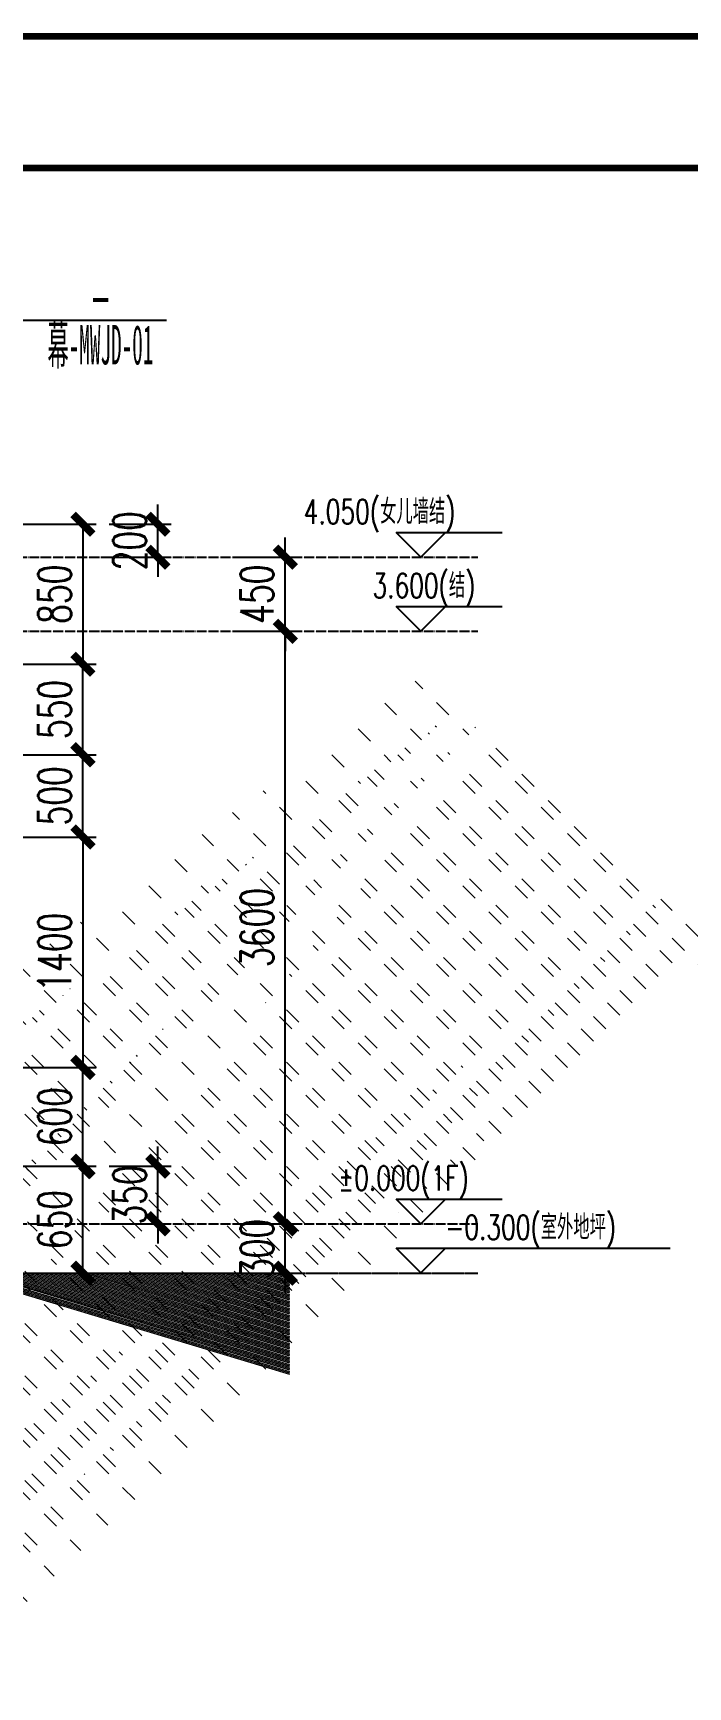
# Model space of a CAD drawing. Extents: x -202236 to 1002404, y -663931 to 1550022.
# Drawn here: x -116937 to -112959, y -333873 to -323824 of the extents above; entities that cross this region are included whole.
import ezdxf
from ezdxf.enums import TextEntityAlignment as Align

# ---------------------------------------------------------------- set-up
doc = ezdxf.new("R2010")
doc.units = 0
doc.linetypes.add('DOTE', pattern=[2.4200000000000004, 2, -0.2, 0.02, -0.2])
for name, color, linetype in [('0-cxFrame', 155, 'Continuous'), ('3索引', 3, 'Continuous'), ('A-AXIS-D', 1, 'Continuous'), ('A-AXIS-DOTE', 14, 'DOTE'), ('A-AXIS-ELEV', 4, 'Continuous'), ('A-SFCE', 30, 'Continuous'), ('DIM', 173, 'Continuous'), ('TEXT', 7, 'Continuous')]:
    doc.layers.add(name, color=color, linetype=linetype)
doc.layers.add('0-cxText', color=131, linetype='Continuous', lineweight=25)
doc.layers.add('A-WALL-HATCH', color=8, linetype='Continuous', lineweight=13)
doc.styles.add('cx_tuming', font='simhei.ttf')
doc.styles.add('cx_tuqian1', font='')
doc.styles.add('DHTEXT-1', font='ROMANS.shx', dxfattribs={"width": 0.7, "bigfont": 'CHINESE.shx'})
doc.styles.add('中南符号', font='simhei.ttf')
doc.styles.add('黑体', font='simhei.ttf', dxfattribs={"height": 12})
doc.styles.get('cx_tuqian1').set_extended_font_data('SimSun')
doc.dimstyles.new('ZN80', dxfattribs={"dimscale": 80, "dimtxt": 2.5, "dimasz": 1.5, "dimexe": 1, "dimexo": 2, "dimgap": 0.9, "dimtad": 1, "dimdec": 0, "dimdsep": 46, "dimtxsty": 'DHTEXT-1', "dimblk": 'ARCHTICK', "dimcen": 2.5, "dimclrd": 173, "dimclre": 173, "dimclrt": 7, "dimazin": 2, "dimtfac": 0.4, "dimtdec": 0, "dimtix": 1, "dimtmove": 2, "dimatfit": 3, "dimfxl": 0, "dimtolj": 1, "dimtzin": 0, "dimarcsym": 0})

# ---------------------------------------------------------------- blocks, each defined once
blk = doc.blocks.new('TK22.A2 L(Dragon)')
at = {"layer": '0-cxFrame', "color": 7, "const_width": 0.5}
blk.add_lwpolyline([(0, 0), (-594, 0), (-594, 420), (0, 420)], close=True, dxfattribs=at)
at = {"layer": '0-cxFrame', "const_width": 0.5}
blk.add_lwpolyline([(-80, 10), (-574, 10), (-574, 410), (-80, 410)], close=True, dxfattribs=at)
at = {"style": '黑体', "flags": 4}
blk.add_attdef('图幅', text='', height=3.3, dxfattribs=at).set_placement((-40, 3), align=Align.RIGHT)
at = {"layer": '0-cxText', "flags": 4}
for tag, height, style, p in [('建设单位', 3.5, 'cx_tuming', (-45, 240)), ('项目名称', 3.5, 'cx_tuming', (-45, 210)), ('子项名称', 3.5, 'cx_tuming', (-45, 180)), ('工程编号', 3.3, 'cx_tuqian1', (-35, 165)), ('图名1', 3.5, 'cx_tuming', (-45, 87)), ('图名2', 3.5, 'cx_tuming', (-45, 79)), ('图名3', 3.5, 'cx_tuming', (-45, 71)), ('出图日期', 3.3, 'cx_tuqian1', (-39, 60)), ('专业', 3.3, 'cx_tuqian1', (-55, 52)), ('图号', 3.3, 'cx_tuqian1', (-55, 44)), ('版次', 3.3, 'cx_tuqian1', (-20, 44))]:
    blk.add_attdef(tag, text='', height=height, dxfattribs=dict(at, style=style)).set_placement(p, align=Align.MIDDLE)
at = {"layer": 'Defpoints', "color": 6, "flags": 4}
for tag, height, style, p in [('tufu', 3.3, '黑体', (-12, 12)), ('dwfname', 4, 'cx_tuqian1', (-80, 3))]:
    blk.add_attdef(tag, text='', height=height, dxfattribs=dict(at, style=style)).set_placement(p, align=Align.RIGHT)
blk = doc.blocks.new('_ArchTick')
at = {"color": 0, "linetype": 'ByBlock', "const_width": 0.4}
blk.add_lwpolyline([(-0.5, -0.5), (0.5, 0.5)], dxfattribs=at)
blk = doc.blocks.new('*D222')
at = {"layer": 'Defpoints', "color": 0, "ltscale": 800, "transparency": 16777216}
for p in [(-115840.439684132, -327008.6451191037), (-115404.6063482544, -327008.6451191037), (-115840.439684132, -327458.6451191037)]:
    blk.add_point(p, dxfattribs=at)
at = {"layer": 'DIM', "color": 173, "linetype": 'ByBlock', "lineweight": -2, "ltscale": 800, "transparency": 16777216}
for p, q in [((-115404.6063482544, -327008.6451191037), (-115404.6063482544, -326888.6451191037)), ((-115680.439684132, -327008.6451191037), (-115324.6063482544, -327008.6451191037)), ((-115404.6063482544, -327458.6451191037), (-115404.6063482544, -327008.6451191037)), ((-115680.439684132, -327458.6451191037), (-115324.6063482544, -327458.6451191037)), ((-115404.6063482544, -327458.6451191037), (-115404.6063482544, -327578.6451191037))]:
    blk.add_line(p, q, dxfattribs=at)
at = {"layer": 'DIM', "color": 173, "lineweight": -2, "ltscale": 800, "transparency": 16777216, "xscale": 120, "yscale": 120, "zscale": 120}
for p, rotation in [((-115404.6063482544, -327008.6451191037), 270), ((-115404.6063482544, -327458.6451191037), 90)]:
    blk.add_blockref('_ArchTick', p, dxfattribs=dict(at, rotation=rotation))
at = {"layer": 'DIM', "color": 7, "ltscale": 800, "transparency": 16777216, "insert": (-115576.6063482545, -327233.6451191037), "char_height": 200, "attachment_point": 5, "rotation": 90, "style": 'DHTEXT-1'}
blk.add_mtext('\\A1;450', dxfattribs=at)
blk = doc.blocks.new('*D223')
at = {"layer": 'Defpoints', "color": 0, "ltscale": 800, "transparency": 16777216}
for p in [(-115840.439684132, -327458.6451191037), (-115404.6063482545, -327458.6451191037), (-115840.439684132, -331058.6451191037)]:
    blk.add_point(p, dxfattribs=at)
at = {"layer": 'DIM', "color": 173, "linetype": 'ByBlock', "lineweight": -2, "ltscale": 800, "transparency": 16777216}
for p, q in [((-115680.439684132, -327458.6451191037), (-115324.6063482545, -327458.6451191037)), ((-115404.6063482545, -331058.6451191037), (-115404.6063482545, -327458.6451191037)), ((-115680.439684132, -331058.6451191037), (-115324.6063482545, -331058.6451191037))]:
    blk.add_line(p, q, dxfattribs=at)
at = {"layer": 'DIM', "color": 173, "lineweight": -2, "ltscale": 800, "transparency": 16777216, "xscale": 120, "yscale": 120, "zscale": 120}
for p, rotation in [((-115404.6063482545, -327458.6451191037), 90), ((-115404.6063482545, -331058.6451191037), 270)]:
    blk.add_blockref('_ArchTick', p, dxfattribs=dict(at, rotation=rotation))
at = {"layer": 'DIM', "color": 7, "ltscale": 800, "transparency": 16777216, "insert": (-115576.6063482545, -329258.6451191037), "char_height": 200, "attachment_point": 5, "rotation": 90, "style": 'DHTEXT-1'}
blk.add_mtext('\\A1;3600', dxfattribs=at)
blk = doc.blocks.new('*D224')
at = {"layer": 'Defpoints', "color": 0, "ltscale": 800, "transparency": 16777216}
for p in [(-115840.439684132, -331058.6451191037), (-115404.6063482545, -331058.6451191037), (-115840.439684132, -331358.6451191037)]:
    blk.add_point(p, dxfattribs=at)
at = {"layer": 'DIM', "color": 173, "linetype": 'ByBlock', "lineweight": -2, "ltscale": 800, "transparency": 16777216}
for p, q in [((-115404.6063482545, -331058.6451191037), (-115404.6063482545, -330938.6451191037)), ((-115680.439684132, -331058.6451191037), (-115324.6063482545, -331058.6451191037)), ((-115404.6063482545, -331358.6451191037), (-115404.6063482545, -331058.6451191037)), ((-115680.439684132, -331358.6451191037), (-115324.6063482545, -331358.6451191037)), ((-115404.6063482545, -331358.6451191037), (-115404.6063482545, -331478.6451191037))]:
    blk.add_line(p, q, dxfattribs=at)
at = {"layer": 'DIM', "color": 173, "lineweight": -2, "ltscale": 800, "transparency": 16777216, "xscale": 120, "yscale": 120, "zscale": 120}
for p, rotation in [((-115404.6063482545, -331058.6451191037), 270), ((-115404.6063482545, -331358.6451191037), 90)]:
    blk.add_blockref('_ArchTick', p, dxfattribs=dict(at, rotation=rotation))
at = {"layer": 'DIM', "color": 7, "ltscale": 800, "transparency": 16777216, "insert": (-115576.6063482545, -331208.6451191037), "char_height": 200, "attachment_point": 5, "rotation": 90, "style": 'DHTEXT-1'}
blk.add_mtext('\\A1;300', dxfattribs=at)
blk = doc.blocks.new('20250913160636')
at = {"layer": 'A-WALL-HATCH'}
h = blk.add_hatch(dxfattribs=at)
h.set_pattern_fill('夯实土壤', color=256, scale=40)
h.set_pattern_definition([(45, (-40599805990.577, -3386006200), (-158.9576044107359, 158.9576044107359), []), (45, (-40599805906.577, -3386006200), (-158.9576044107359, 158.9576044107359), []), (45, (-40599805822.577, -3386006200), (-158.9576044107359, 158.9576044107359), []), (135, (-40599805990.577, -3386006200), (-158.9576044107359, -158.9576044107359), [106, -118.8]), (135, (-40599805948.577, -3386006158), (-158.9576044107359, -158.9576044107359), [106, -118.8]), (135, (-40599805906.577, -3386006116), (-158.9576044107359, -158.9576044107359), [106, -118.8])])
h.paths.add_polyline_path([(201.2254104656167, -5145.000000362517), (3985.498786931392, -5145.000000362517), (3985.498786931857, -5590.000000000466), (201.2254104660824, -5590.000000000466)])
h.paths.add_polyline_path([(-1911.225410461426, -4970.000000000466), (-98.77458953950554, -4970.000000000466), (-98.77458953950554, -5590.000000000466), (-1911.225410461426, -5590.000000000466)])
h.paths.add_polyline_path([(4598.774589538574, -5590.000000000466), (4598.774589549284, -5145.000000247383), (3985.498786930926, -5145.000000247383), (3985.498786931857, -5590.000000000466)])
h.paths.add_polyline_path([(6960.000007628463, -5590.000000000466), (6960.000007628463, -4970.000000000698), (4898.774589538574, -4970.000000000466), (4898.774589538574, -5590.000000000466)])
at = {"layer": 'A-SFCE'}
blk.add_line((4900, -4969.999999523629), (6960.000007628463, -4969.999999523629), dxfattribs=at)
blk = doc.blocks.new('*D442')
at = {"layer": 'Defpoints', "color": 0, "ltscale": 800, "transparency": 16777216}
for p in [(-117334.600296114, -328208.6451192743), (-116634.1142836682, -328208.6451192743), (-117334.6002992917, -328708.6451195757)]:
    blk.add_point(p, dxfattribs=at)
at = {"layer": 'DIM', "color": 173, "linetype": 'ByBlock', "lineweight": -2, "ltscale": 800, "transparency": 16777216}
for p, q in [((-116634.1142836682, -328208.6451192743), (-116634.1142836682, -328088.6451192743)), ((-117174.600296114, -328208.6451192743), (-116554.1142836682, -328208.6451192743)), ((-116634.1142836682, -328708.6451195757), (-116634.1142836682, -328208.6451192743)), ((-117174.6002992917, -328708.6451195757), (-116554.1142836682, -328708.6451195757)), ((-116634.1142836682, -328708.6451195757), (-116634.1142836682, -328828.6451195757))]:
    blk.add_line(p, q, dxfattribs=at)
at = {"layer": 'DIM', "color": 173, "lineweight": -2, "ltscale": 800, "transparency": 16777216, "xscale": 120, "yscale": 120, "zscale": 120}
for p, rotation in [((-116634.1142836682, -328208.6451192743), 270), ((-116634.1142836682, -328708.6451195757), 90)]:
    blk.add_blockref('_ArchTick', p, dxfattribs=dict(at, rotation=rotation))
at = {"layer": 'DIM', "color": 7, "ltscale": 800, "transparency": 16777216, "insert": (-116806.1142836682, -328458.6451194249), "char_height": 200, "attachment_point": 5, "rotation": 90, "style": 'DHTEXT-1'}
blk.add_mtext('\\A1;500', dxfattribs=at)
blk = doc.blocks.new('*D443')
at = {"layer": 'Defpoints', "color": 0, "ltscale": 800, "transparency": 16777216}
for p in [(-117334.600296114, -326808.6451194204), (-117334.600296114, -327658.6451189435), (-116634.1142836681, -327658.6451189435)]:
    blk.add_point(p, dxfattribs=at)
at = {"layer": 'DIM', "color": 173, "linetype": 'ByBlock', "lineweight": -2, "ltscale": 800, "transparency": 16777216}
for p, q in [((-117174.600296114, -326808.6451194204), (-116554.1142836681, -326808.6451194204)), ((-116634.1142836681, -326808.6451194204), (-116634.1142836681, -327658.6451189435)), ((-117174.600296114, -327658.6451189435), (-116554.1142836681, -327658.6451189435))]:
    blk.add_line(p, q, dxfattribs=at)
at = {"layer": 'DIM', "color": 173, "lineweight": -2, "ltscale": 800, "transparency": 16777216, "xscale": 120, "yscale": 120, "zscale": 120}
for p, rotation in [((-116634.1142836681, -326808.6451194204), 90), ((-116634.1142836681, -327658.6451189435), 270)]:
    blk.add_blockref('_ArchTick', p, dxfattribs=dict(at, rotation=rotation))
at = {"layer": 'DIM', "color": 7, "ltscale": 800, "transparency": 16777216, "insert": (-116806.1142836682, -327233.6451191819), "char_height": 200, "attachment_point": 5, "rotation": 90, "style": 'DHTEXT-1'}
blk.add_mtext('\\A1;850', dxfattribs=at)
blk = doc.blocks.new('*D444')
at = {"layer": 'Defpoints', "color": 0, "ltscale": 800, "transparency": 16777216}
for p in [(-117334.6002992917, -328708.6451195757), (-117334.6002992917, -330108.6451195757), (-116634.1142836682, -330108.6451195757)]:
    blk.add_point(p, dxfattribs=at)
at = {"layer": 'DIM', "color": 173, "linetype": 'ByBlock', "lineweight": -2, "ltscale": 800, "transparency": 16777216}
for p, q in [((-117174.6002992917, -328708.6451195757), (-116554.1142836682, -328708.6451195757)), ((-116634.1142836682, -328708.6451195757), (-116634.1142836682, -330108.6451195757)), ((-117174.6002992917, -330108.6451195757), (-116554.1142836682, -330108.6451195757))]:
    blk.add_line(p, q, dxfattribs=at)
at = {"layer": 'DIM', "color": 173, "lineweight": -2, "ltscale": 800, "transparency": 16777216, "xscale": 120, "yscale": 120, "zscale": 120}
for p, rotation in [((-116634.1142836682, -328708.6451195757), 90), ((-116634.1142836682, -330108.6451195757), 270)]:
    blk.add_blockref('_ArchTick', p, dxfattribs=dict(at, rotation=rotation))
at = {"layer": 'DIM', "color": 7, "ltscale": 800, "transparency": 16777216, "insert": (-116806.1142836683, -329408.6451195757), "char_height": 200, "attachment_point": 5, "rotation": 90, "style": 'DHTEXT-1'}
blk.add_mtext('\\A1;1400', dxfattribs=at)
blk = doc.blocks.new('*D445')
at = {"layer": 'Defpoints', "color": 0, "ltscale": 800, "transparency": 16777216}
for p in [(-117334.600296114, -330708.6451193932), (-116634.1142836683, -330708.6451193932), (-117334.600296114, -331358.6451194204)]:
    blk.add_point(p, dxfattribs=at)
at = {"layer": 'DIM', "color": 173, "linetype": 'ByBlock', "lineweight": -2, "ltscale": 800, "transparency": 16777216}
for p, q in [((-117174.600296114, -330708.6451193932), (-116554.1142836683, -330708.6451193932)), ((-116634.1142836683, -331358.6451194204), (-116634.1142836683, -330708.6451193932)), ((-117174.600296114, -331358.6451194204), (-116554.1142836683, -331358.6451194204))]:
    blk.add_line(p, q, dxfattribs=at)
at = {"layer": 'DIM', "color": 173, "lineweight": -2, "ltscale": 800, "transparency": 16777216, "xscale": 120, "yscale": 120, "zscale": 120}
for p, rotation in [((-116634.1142836683, -330708.6451193932), 90), ((-116634.1142836683, -331358.6451194204), 270)]:
    blk.add_blockref('_ArchTick', p, dxfattribs=dict(at, rotation=rotation))
at = {"layer": 'DIM', "color": 7, "ltscale": 800, "transparency": 16777216, "insert": (-116806.1142836683, -331033.6451194067), "char_height": 200, "attachment_point": 5, "rotation": 90, "style": 'DHTEXT-1'}
blk.add_mtext('\\A1;650', dxfattribs=at)
blk = doc.blocks.new('*D446')
at = {"layer": 'Defpoints', "color": 0, "ltscale": 800, "transparency": 16777216}
for p in [(-117334.600296114, -327658.6451189435), (-116634.1142836681, -327658.6451189435), (-117334.600296114, -328208.6451192743)]:
    blk.add_point(p, dxfattribs=at)
at = {"layer": 'DIM', "color": 173, "linetype": 'ByBlock', "lineweight": -2, "ltscale": 800, "transparency": 16777216}
for p, q in [((-117174.600296114, -327658.6451189435), (-116554.1142836681, -327658.6451189435)), ((-116634.1142836681, -328208.6451192743), (-116634.1142836681, -327658.6451189435)), ((-117174.600296114, -328208.6451192743), (-116554.1142836681, -328208.6451192743))]:
    blk.add_line(p, q, dxfattribs=at)
at = {"layer": 'DIM', "color": 173, "lineweight": -2, "ltscale": 800, "transparency": 16777216, "xscale": 120, "yscale": 120, "zscale": 120}
for p, rotation in [((-116634.1142836681, -327658.6451189435), 90), ((-116634.1142836681, -328208.6451192743), 270)]:
    blk.add_blockref('_ArchTick', p, dxfattribs=dict(at, rotation=rotation))
at = {"layer": 'DIM', "color": 7, "ltscale": 800, "transparency": 16777216, "insert": (-116806.1142836682, -327933.6451191088), "char_height": 200, "attachment_point": 5, "rotation": 90, "style": 'DHTEXT-1'}
blk.add_mtext('\\A1;550', dxfattribs=at)
blk = doc.blocks.new('*D447')
at = {"layer": 'Defpoints', "color": 0, "ltscale": 800, "transparency": 16777216}
for p in [(-117334.6002992917, -330108.6451195757), (-116634.1142836683, -330108.6451195757), (-117334.600296114, -330708.6451193932)]:
    blk.add_point(p, dxfattribs=at)
at = {"layer": 'DIM', "color": 173, "linetype": 'ByBlock', "lineweight": -2, "ltscale": 800, "transparency": 16777216}
for p, q in [((-117174.6002992917, -330108.6451195757), (-116554.1142836683, -330108.6451195757)), ((-116634.1142836683, -330708.6451193932), (-116634.1142836683, -330108.6451195757)), ((-117174.600296114, -330708.6451193932), (-116554.1142836683, -330708.6451193932))]:
    blk.add_line(p, q, dxfattribs=at)
at = {"layer": 'DIM', "color": 173, "lineweight": -2, "ltscale": 800, "transparency": 16777216, "xscale": 120, "yscale": 120, "zscale": 120}
for p, rotation in [((-116634.1142836683, -330108.6451195757), 90), ((-116634.1142836683, -330708.6451193932), 270)]:
    blk.add_blockref('_ArchTick', p, dxfattribs=dict(at, rotation=rotation))
at = {"layer": 'DIM', "color": 7, "ltscale": 800, "transparency": 16777216, "insert": (-116806.1142836683, -330408.6451194844), "char_height": 200, "attachment_point": 5, "rotation": 90, "style": 'DHTEXT-1'}
blk.add_mtext('\\A1;600', dxfattribs=at)
blk = doc.blocks.new('*D448')
at = {"layer": 'Defpoints', "color": 0, "ltscale": 800, "transparency": 16777216}
for p in [(-116634.1142836679, -326808.6451194205), (-116178.6523342777, -326808.6451194205), (-116634.1142836679, -327008.6451194204)]:
    blk.add_point(p, dxfattribs=at)
at = {"layer": 'DIM', "color": 173, "linetype": 'ByBlock', "lineweight": -2, "ltscale": 800, "transparency": 16777216}
for p, q in [((-116178.6523342777, -326808.6451194205), (-116178.6523342777, -326688.6451194205)), ((-116474.1142836679, -326808.6451194205), (-116098.6523342777, -326808.6451194205)), ((-116178.6523342777, -327008.6451194204), (-116178.6523342777, -326808.6451194205)), ((-116474.1142836679, -327008.6451194204), (-116098.6523342777, -327008.6451194204)), ((-116178.6523342777, -327008.6451194204), (-116178.6523342777, -327128.6451194204))]:
    blk.add_line(p, q, dxfattribs=at)
at = {"layer": 'DIM', "color": 173, "lineweight": -2, "ltscale": 800, "transparency": 16777216, "xscale": 120, "yscale": 120, "zscale": 120}
for p, rotation in [((-116178.6523342777, -326808.6451194205), 270), ((-116178.6523342777, -327008.6451194204), 90)]:
    blk.add_blockref('_ArchTick', p, dxfattribs=dict(at, rotation=rotation))
at = {"layer": 'DIM', "color": 7, "ltscale": 800, "transparency": 16777216, "insert": (-116350.6523342778, -326908.6451194204), "char_height": 200, "attachment_point": 5, "rotation": 90, "style": 'DHTEXT-1'}
blk.add_mtext('\\A1;200', dxfattribs=at)
blk = doc.blocks.new('*D449')
at = {"layer": 'Defpoints', "color": 0, "ltscale": 800, "transparency": 16777216}
for p in [(-116634.114283668, -330708.6451193934), (-116178.6523342777, -330708.6451193934), (-116634.114283668, -331058.645119041)]:
    blk.add_point(p, dxfattribs=at)
at = {"layer": 'DIM', "color": 173, "linetype": 'ByBlock', "lineweight": -2, "ltscale": 800, "transparency": 16777216}
for p, q in [((-116178.6523342777, -330708.6451193934), (-116178.6523342777, -330588.6451193934)), ((-116474.114283668, -330708.6451193934), (-116098.6523342777, -330708.6451193934)), ((-116178.6523342777, -331058.645119041), (-116178.6523342777, -330708.6451193934)), ((-116474.114283668, -331058.645119041), (-116098.6523342777, -331058.645119041)), ((-116178.6523342777, -331058.645119041), (-116178.6523342777, -331178.645119041))]:
    blk.add_line(p, q, dxfattribs=at)
at = {"layer": 'DIM', "color": 173, "lineweight": -2, "ltscale": 800, "transparency": 16777216, "xscale": 120, "yscale": 120, "zscale": 120}
for p, rotation in [((-116178.6523342777, -330708.6451193934), 270), ((-116178.6523342777, -331058.645119041), 90)]:
    blk.add_blockref('_ArchTick', p, dxfattribs=dict(at, rotation=rotation))
at = {"layer": 'DIM', "color": 7, "ltscale": 800, "transparency": 16777216, "insert": (-116350.6523342778, -330883.6451192171), "char_height": 200, "attachment_point": 5, "rotation": 90, "style": 'DHTEXT-1'}
blk.add_mtext('\\A1;350', dxfattribs=at)
blk = doc.blocks.new('中南-指向索引')
blk.add_wipeout([(-2.2737367544323206e-13, 5), (-0.5226423163369418, 4.972609476840262), (-1.0395584540904113, 4.890738003668957), (-1.5450849718765765, 4.755282581472784), (-2.0336832153818705, 4.567727288213064), (-2.5000000000002274, 4.330127018920393), (-2.9389262614633935, 4.045084971876349), (-3.3456530317928355, 3.7157241273871477), (-3.7157241273828276, 3.345653031792608), (-4.045084971876576, 2.938926261463166), (-4.33012701892062, 2.5), (-4.567727288213291, 2.033683215381643), (-4.755282581473011, 1.5450849718763493), (-4.890738003669184, 1.0395584540901837), (-4.972609476840489, 0.5226423163367144), (-5.000000000000227, 0), (-4.972609476840489, -0.5226423163367144), (-4.890738003669184, -1.0395584540901837), (-4.755282581473011, -1.5450849718763493), (-4.567727288213291, -2.033683215381643), (-4.33012701892062, -2.5), (-4.045084971876576, -2.938926261463166), (-3.7157241273828276, -3.345653031792608), (-3.3456530317928355, -3.7157241273871477), (-2.9389262614633935, -4.045084971876349), (-2.5000000000002274, -4.330127018920393), (-2.0336832153818705, -4.567727288213064), (-1.5450849718765765, -4.755282581472784), (-1.0395584540904113, -4.890738003668957), (-0.5226423163369418, -4.972609476840262), (-2.2737367544323206e-13, -5), (0.5226423163364871, -4.972609476840262), (1.0395584540899565, -4.890738003668957), (1.5450849718761217, -4.755282581472784), (2.0336832153814157, -4.567727288213064), (2.4999999999997726, -4.330127018920393), (2.938926261462939, -4.045084971876349), (3.3456530317923807, -3.7157241273871477), (3.7157241273869204, -3.345653031792608), (4.045084971876121, -2.938926261463166), (4.330127018924713, -2.5), (4.567727288212836, -2.033683215381643), (4.755282581477103, -1.5450849718763493), (4.890738003668729, -1.0395584540901837), (4.972609476840034, -0.5226423163367144), (4.999999999999773, 0), (4.972609476840034, 0.5226423163367144), (4.890738003668729, 1.0395584540901837), (4.755282581477103, 1.5450849718763493), (4.567727288212836, 2.033683215381643), (4.330127018924713, 2.5), (4.045084971876121, 2.938926261463166), (3.7157241273869204, 3.345653031792608), (3.3456530317923807, 3.7157241273871477), (2.938926261462939, 4.045084971876349), (2.4999999999997726, 4.330127018920393), (2.0336832153814157, 4.567727288213064), (1.5450849718761217, 4.755282581472784), (1.0395584540899565, 4.890738003668957), (0.5226423163364871, 4.972609476840262)])
at = {"color": 0, "style": '中南符号', "flags": 8}
blk.add_attdef('编号', text='', height=3, dxfattribs=at).set_placement((-2.273736754432321e-13, 0.3652025238493479), align=Align.CENTER)
at = {"color": 0, "style": '中南符号', "width": 0.9322850819665117, "flags": 8}
blk.add_attdef('图号', text='', height=3, dxfattribs=at).set_placement((-4.036986316678167, -3.372834433996559), (4.007900682763193, -3.372834433996559), align=Align.FIT)
blk.add_wipeout([(8.439461951982139, 5), (7.916819635645425, 4.972609476840262), (7.399903497891955, 4.890738003668957), (6.89437698010579, 4.755282581472784), (6.405778736600496, 4.567727288213064), (5.939461951982139, 4.330127018920393), (5.500535690518973, 4.045084971876349), (5.093808920189531, 3.7157241273871477), (4.723737824599539, 3.345653031792608), (4.394376980105791, 2.938926261463166), (4.109334933061747, 2.5), (3.8717346637690753, 2.033683215381643), (3.684179370509355, 1.5450849718763493), (3.5487239483131825, 1.0395584540901837), (3.466852475141877, 0.5226423163367144), (3.439461951982139, 0), (3.466852475141877, -0.5226423163367144), (3.5487239483131825, -1.0395584540901837), (3.684179370509355, -1.5450849718763493), (3.8717346637690753, -2.033683215381643), (4.109334933061747, -2.5), (4.394376980105791, -2.938926261463166), (4.723737824599539, -3.345653031792608), (5.093808920189531, -3.7157241273871477), (5.500535690518973, -4.045084971876349), (5.939461951982139, -4.330127018920393), (6.405778736600496, -4.567727288213064), (6.89437698010579, -4.755282581472784), (7.399903497891955, -4.890738003668957), (7.916819635645425, -4.972609476840262), (8.439461951982139, -5), (8.962104268318853, -4.972609476840262), (9.479020406072323, -4.890738003668957), (9.984546923858488, -4.755282581472784), (10.473145167363782, -4.567727288213064), (10.939461951982139, -4.330127018920393), (11.378388213445305, -4.045084971876349), (11.785114983774747, -3.7157241273871477), (12.155186079369287, -3.345653031792608), (12.484546923858488, -2.938926261463166), (12.76958897090708, -2.5), (13.007189240195203, -2.033683215381643), (13.19474453345947, -1.5450849718763493), (13.330199955651096, -1.0395584540901837), (13.4120714288224, -0.5226423163367144), (13.439461951982139, 0), (13.4120714288224, 0.5226423163367144), (13.330199955651096, 1.0395584540901837), (13.19474453345947, 1.5450849718763493), (13.007189240195203, 2.033683215381643), (12.76958897090708, 2.5), (12.484546923858488, 2.938926261463166), (12.155186079369287, 3.345653031792608), (11.785114983774747, 3.7157241273871477), (11.378388213445305, 4.045084971876349), (10.939461951982139, 4.330127018920393), (10.473145167363782, 4.567727288213064), (9.984546923858488, 4.755282581472784), (9.479020406072323, 4.890738003668957), (8.962104268318853, 4.972609476840262)]).dxf.layer = '3索引'
blk.add_line((-5.000000000000227, 0), (4.999999999999773, 0))

msp = doc.modelspace()

# ---------------------------------------------------------------- linework, layer by layer
at = {"layer": 'A-AXIS-DOTE', "ltscale": 30}
for p, q in [((-124582.4784376825, -327008.6451191036), (-114235.7542326654, -327008.6451191036)), ((-124582.4784376825, -327458.6451191036), (-114235.7542326654, -327458.6451191036)), ((-124582.4784376825, -331058.6451191036), (-114235.7542326654, -331058.6451191036))]:
    msp.add_line(p, q, dxfattribs=at)
at = {"layer": 'A-AXIS-DOTE'}
msp.add_line((-124582.4784376825, -331358.6451191036), (-114235.7542326654, -331358.6451191036), dxfattribs=at)
at = {"layer": 'A-AXIS-ELEV'}
for p, q in [((-114580.439684132, -327008.6451195804), (-114730.439684132, -326858.6451195804)), ((-114730.439684132, -326858.6451195804), (-114086.6578008922, -326858.6451195804)), ((-114580.439684132, -327008.6451195804), (-114430.439684132, -326858.6451195804)), ((-114580.439684132, -327458.6451195804), (-114730.439684132, -327308.6451195804)), ((-114730.439684132, -327308.6451195804), (-114086.6578008922, -327308.6451195804)), ((-114580.439684132, -327458.6451195804), (-114430.439684132, -327308.6451195804)), ((-114580.439684132, -331058.6451191036), (-114730.439684132, -330908.6451191036)), ((-114730.439684132, -330908.6451191036), (-114086.6578008922, -330908.6451191036)), ((-114580.439684132, -331058.6451191036), (-114430.439684132, -330908.6451191036)), ((-114580.5836126598, -331356.704780492), (-114730.5836126598, -331206.704780492)), ((-114730.5836126598, -331206.704780492), (-113067.1638891491, -331206.704780492)), ((-114580.5836126598, -331356.704780492), (-114430.5836126598, -331206.704780492))]:
    msp.add_line(p, q, dxfattribs=at)

# ---------------------------------------------------------------- block references
at = {"layer": '0-cxFrame', "xscale": 80, "yscale": 80, "zscale": 80}
msp.add_blockref('TK22.A2 L(Dragon)', (-85269.39898722185, -357444.0670604352), dxfattribs=at)

# ---------------------------------------------------------------- dimensions: what is measured, and where the dimension line sits
at = {"layer": 'DIM', "ltscale": 800}
for p1, p2, distance, picture, middle in [((-115840.439684132, -327458.6451191036), (-115840.439684132, -327008.6451191036), -435.8333358775999, '*D222', (-115576.6063482545, -327233.6451191037)), ((-115840.439684132, -331058.6451191036), (-115840.439684132, -327458.6451191036), -435.83333587749803, '*D223', (-115576.6063482545, -329258.6451191037)), ((-115840.439684132, -331358.6451191036), (-115840.439684132, -331058.6451191036), -435.83333587749803, '*D224', (-115576.6063482545, -331208.6451191037))]:
    dim = msp.add_aligned_dim(p1=p1, p2=p2, distance=distance, dimstyle='ZN80', dxfattribs=at)
    dim.commit()
    dim.dimension.update_dxf_attribs({"geometry": picture, "text_midpoint": middle})

# ---------------------------------------------------------------- next in the draw order: block references
at = {"layer": 'A-AXIS-D', "ltscale": 800}
msp.add_blockref('20250913160636', (-122339.2347881653, -326388.6451191031), dxfattribs=at)

# ---------------------------------------------------------------- next in the draw order: linework, layer by layer
at = {"layer": '3索引'}
msp.add_lwpolyline([(-117239.3981414286, -326051.9063617475), (-117112.3282308877, -325567.6683694292), (-116526.6285289507, -325567.6683694292)], dxfattribs=at)

# ---------------------------------------------------------------- next in the draw order: texts
at = {"layer": 'TEXT', "ltscale": 800, "style": 'DHTEXT-1', "width": 0.7}
for s, p in [('4.050(女儿墙结)', (-115292.5775377343, -326806.1451195804)), ('3.600(结)', (-114874.9814851027, -327256.1451195804)), ('%%P0.000(1F)', (-115084.0744675589, -330856.1451191036)), ('-0.300(室外地坪)', (-114432.9586259912, -331154.204780492))]:
    msp.add_text(s, height=148.75, dxfattribs=at).set_placement(p)

# ---------------------------------------------------------------- next in the draw order: dimensions: what is measured, and where the dimension line sits
at = {"layer": 'DIM', "ltscale": 800}
for base, p1, p2, picture, middle in [((-116634.1142836681, -327658.6451189435), (-117334.600296114, -326808.6451194203), (-117334.600296114, -327658.6451189434), '*D443', (-116806.1142836682, -327233.6451191819)), ((-116178.6523342777, -326808.6451194205), (-116634.1142836678, -327008.6451194203), (-116634.1142836678, -326808.6451194204), '*D448', (-116350.6523342778, -326908.6451194204)), ((-116634.1142836681, -327658.6451189435), (-117334.600296114, -328208.6451192742), (-117334.600296114, -327658.6451189434), '*D446', (-116806.1142836682, -327933.6451191088)), ((-116634.1142836682, -328208.6451192743), (-117334.6002992916, -328708.6451195756), (-117334.600296114, -328208.6451192742), '*D442', (-116806.1142836682, -328458.6451194249)), ((-116634.1142836682, -330108.6451195757), (-117334.6002992916, -328708.6451195756), (-117334.6002992916, -330108.6451195756), '*D444', (-116806.1142836683, -329408.6451195757)), ((-116634.1142836683, -330108.6451195757), (-117334.600296114, -330708.6451193931), (-117334.6002992916, -330108.6451195756), '*D447', (-116806.1142836683, -330408.6451194844)), ((-116178.6523342777, -330708.6451193934), (-116634.114283668, -331058.6451190409), (-116634.114283668, -330708.6451193932), '*D449', (-116350.6523342778, -330883.6451192171)), ((-116634.1142836683, -330708.6451193932), (-117334.600296114, -331358.6451194203), (-117334.600296114, -330708.6451193931), '*D445', (-116806.1142836683, -331033.6451194067))]:
    dim = msp.add_linear_dim(base=base, p1=p1, p2=p2, angle=90, dimstyle='ZN80', dxfattribs=at)
    dim.commit()
    dim.dimension.update_dxf_attribs({"geometry": picture, "text_midpoint": middle})

# ---------------------------------------------------------------- next in the draw order: block references
at = {"layer": '3索引', "color": 7}
ref = msp.add_blockref('中南-指向索引', (-116526.6285289507, -325567.6683694292), dxfattribs=dict(at, xscale=80, yscale=80, zscale=80))
ref.add_attrib('编号', '-', dxfattribs={"layer": '0', "color": 0, "height": 240, "style": '中南符号'}).set_placement((-116526.6285289507, -325538.4521675212), align=Align.CENTER)
ref.add_attrib('图号', '幕-MWJD-01', dxfattribs={"layer": '0', "color": 0, "height": 240, "style": '中南符号', "width": 0.3729140327865984}).set_placement((-116849.587434285, -325837.4951241489), (-116205.9964743297, -325837.4951241489), align=Align.FIT)

doc.saveas('drawing.dxf')
